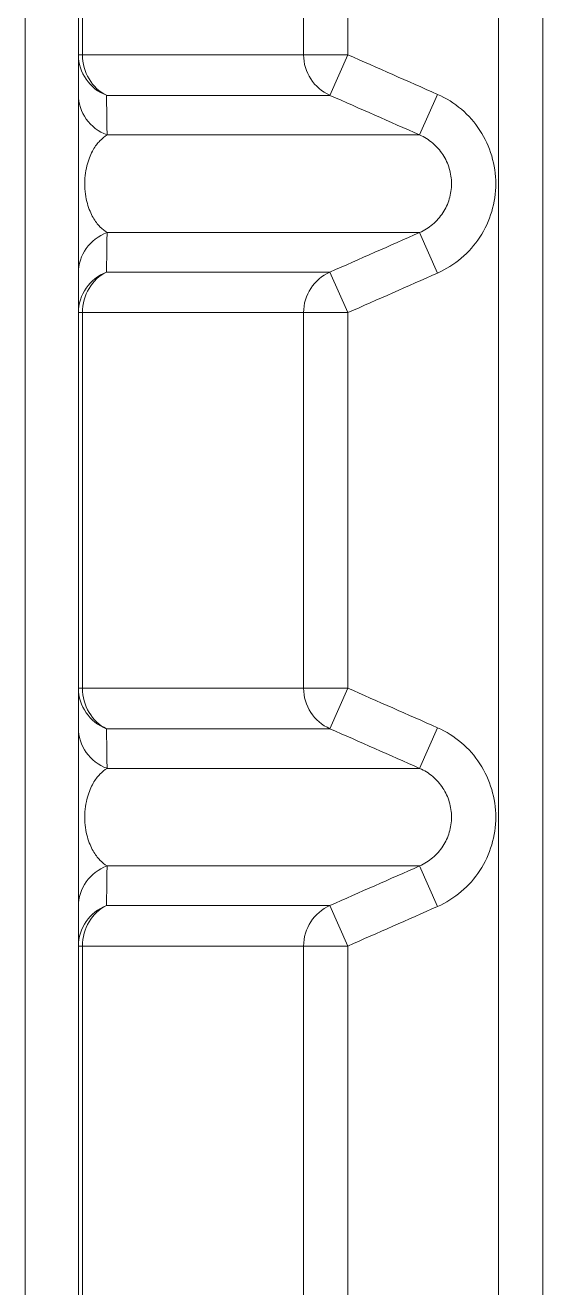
# Model space of a CAD drawing. Header units: millimetres. Extents: x 4664 to 8864, y -38 to 2932.
# Drawn here: x 7932.91 to 7948.16, y 1756.27 to 1793.44 of the extents above; entities that cross this region are included whole.
import ezdxf

# ---------------------------------------------------------------- set-up
doc = ezdxf.new("R2010")
doc.units = ezdxf.units.MM

msp = doc.modelspace()

# ---------------------------------------------------------------- linework, layer by layer
at = {"lineweight": 5}
for p, q in [((7946.852, 1707.535), (7946.852, 1870.016)), ((7948.158, 1870.016), (7948.158, 1707.535)), ((7932.911, 1862.708), (7932.911, 1714.842)), ((7934.478, 1714.873), (7934.478, 1862.677)), ((7934.598, 1803.627), (7934.598, 1792.572)), ((7941.111, 1792.572), (7941.111, 1803.627)), ((7942.416, 1803.627), (7942.416, 1792.572)), ((7942.416, 1792.572), (7934.478, 1792.572)), ((7942.416, 1792.572), (7941.889, 1791.377)), ((7941.889, 1791.377), (7935.305, 1791.377)), ((7945.058, 1791.406), (7944.531, 1790.212)), ((7935.322, 1790.212), (7944.531, 1790.212)), ((7935.322, 1787.339), (7944.531, 1787.339)), ((7945.058, 1786.144), (7944.531, 1787.339)), ((7935.305, 1786.173), (7941.889, 1786.173)), ((7942.416, 1784.979), (7941.889, 1786.173)), ((7942.416, 1784.979), (7934.478, 1784.979)), ((7934.598, 1784.979), (7934.598, 1773.923)), ((7941.111, 1773.923), (7941.111, 1784.979)), ((7942.416, 1784.979), (7942.416, 1773.923)), ((7942.416, 1773.923), (7934.478, 1773.923)), ((7942.416, 1773.923), (7941.889, 1772.728)), ((7941.889, 1772.728), (7935.305, 1772.728)), ((7945.058, 1772.758), (7944.531, 1771.563)), ((7935.322, 1771.563), (7944.531, 1771.563)), ((7935.322, 1768.69), (7944.531, 1768.69)), ((7945.058, 1767.495), (7944.531, 1768.69)), ((7935.305, 1767.525), (7941.889, 1767.525)), ((7942.416, 1766.33), (7941.889, 1767.525)), ((7942.416, 1766.33), (7934.478, 1766.33)), ((7934.598, 1766.33), (7934.598, 1755.274)), ((7941.111, 1755.274), (7941.111, 1766.33)), ((7942.416, 1766.33), (7942.416, 1755.274))]:
    msp.add_line(p, q, dxfattribs=at)
at = {"lineweight": 5, "extrusion": (0, 0, -1)}
for centre, major_axis, ratio, start_param, end_param in [((7935.784, 1792.572), (-1.306, 0), 0.98331, 5.087935, 6.283185), ((7935.784, 1792.572), (0, -1.306), 0.907984, 0.415831, 1.570796), ((7942.416, 1792.572), (0, -1.306), 0.998861, 0.415831, 1.570796), ((7935.784, 1791.406), (-1.306, 0), 0.978111, 5.074213, 6.283185), ((7935.784, 1786.144), (-1.306, 0), 0.978111, 0, 1.208972), ((7935.784, 1784.979), (-1.306, 0), 0.98331, 0, 1.19525), ((7935.784, 1784.979), (0, -1.306), 0.907984, 1.570796, 2.725761), ((7942.416, 1784.979), (0, -1.306), 0.998861, 1.570796, 2.725761), ((7935.784, 1773.923), (-1.306, 0), 0.98331, 5.087935, 6.283185), ((7935.784, 1773.923), (0, -1.306), 0.907984, 0.415831, 1.570796), ((7942.416, 1773.923), (0, -1.306), 0.998861, 0.415831, 1.570796), ((7935.784, 1772.758), (-1.306, 0), 0.978111, 5.074213, 6.283185), ((7935.784, 1767.495), (-1.306, 0), 0.978111, 0, 1.208972), ((7935.784, 1766.33), (-1.306, 0), 0.98331, 0, 1.19525), ((7935.784, 1766.33), (0, -1.306), 0.907984, 1.570796, 2.725761), ((7942.416, 1766.33), (0, -1.306), 0.998861, 1.570796, 2.725761)]:
    msp.add_ellipse(centre, major_axis=major_axis, ratio=ratio, start_param=start_param, end_param=end_param, dxfattribs=at)
at = {"lineweight": 5}
for points in [[(7942.416, 1792.572), (7943.296, 1792.183), (7944.177, 1791.795), (7945.058, 1791.406)], [(7944.531, 1790.212), (7943.65, 1790.6), (7942.77, 1790.989), (7941.889, 1791.377)], [(7941.889, 1786.173), (7942.77, 1786.562), (7943.65, 1786.95), (7944.531, 1787.339)], [(7945.058, 1786.144), (7944.177, 1785.756), (7943.296, 1785.367), (7942.416, 1784.979)], [(7942.416, 1773.923), (7943.296, 1773.535), (7944.177, 1773.146), (7945.058, 1772.758)], [(7944.531, 1771.563), (7943.65, 1771.951), (7942.77, 1772.34), (7941.889, 1772.728)], [(7941.889, 1767.525), (7942.77, 1767.913), (7943.65, 1768.302), (7944.531, 1768.69)], [(7945.058, 1767.495), (7944.177, 1767.107), (7943.296, 1766.719), (7942.416, 1766.33)]]:
    msp.add_open_spline(points, degree=3, dxfattribs=at)
for points, weights in [([(7935.305, 1791.377), (7935.311, 1791.016), (7935.316, 1790.626), (7935.322, 1790.212)], [0.99999993943, 0.999999938996, 0.999999938541, 0.999999938074]), ([(7935.322, 1787.339), (7935.316, 1786.924), (7935.311, 1786.535), (7935.305, 1786.173)], [0.999999937516, 0.999999937987, 0.999999938445, 0.999999938884]), ([(7935.305, 1772.728), (7935.311, 1772.367), (7935.316, 1771.978), (7935.322, 1771.563)], [0.999999939432, 0.999999938997, 0.999999938543, 0.999999938076]), ([(7935.322, 1768.69), (7935.316, 1768.275), (7935.311, 1767.886), (7935.305, 1767.525)], [0.999999937514, 0.999999937985, 0.999999938444, 0.999999938882])]:
    msp.add_rational_spline(points, weights, degree=3, dxfattribs=at)
for points, knots in [([(7945.058, 1791.406), (7945.569, 1791.181), (7946.004, 1790.81), (7946.61, 1789.88), (7946.774, 1789.326), (7946.774, 1788.223), (7946.608, 1787.666), (7946.155, 1786.972), (7945.97, 1786.762), (7945.547, 1786.403), (7945.313, 1786.257), (7945.058, 1786.144)], [0, 0, 0, 0, 0.25, 0.25, 0.5, 0.5, 0.75, 0.75, 0.875, 0.875, 1, 1, 1, 1]), ([(7935.322, 1790.212), (7935.251, 1790.168), (7935.18, 1790.112), (7935.077, 1790.005), (7935.043, 1789.965), (7934.976, 1789.876), (7934.943, 1789.827), (7934.88, 1789.716), (7934.85, 1789.655), (7934.793, 1789.519), (7934.766, 1789.444), (7934.72, 1789.279), (7934.701, 1789.187), (7934.673, 1788.99), (7934.665, 1788.883), (7934.665, 1788.672), (7934.673, 1788.566), (7934.7, 1788.368), (7934.719, 1788.275), (7934.765, 1788.109), (7934.792, 1788.033), (7934.849, 1787.897), (7934.879, 1787.836), (7934.974, 1787.671), (7935.042, 1787.582), (7935.18, 1787.439), (7935.25, 1787.383), (7935.322, 1787.339)], [0, 0, 0, 0, 0.125, 0.125, 0.1875, 0.1875, 0.25, 0.25, 0.3125, 0.3125, 0.375, 0.375, 0.4375, 0.4375, 0.5, 0.5, 0.5625, 0.5625, 0.625, 0.625, 0.6875, 0.6875, 0.75, 0.75, 0.875, 0.875, 1, 1, 1, 1]), ([(7944.531, 1787.339), (7944.67, 1787.4), (7944.798, 1787.48), (7944.972, 1787.627), (7945.026, 1787.681), (7945.126, 1787.794), (7945.172, 1787.854), (7945.255, 1787.98), (7945.292, 1788.047), (7945.356, 1788.185), (7945.382, 1788.255), (7945.447, 1788.471), (7945.469, 1788.624), (7945.469, 1788.85), (7945.464, 1788.925), (7945.442, 1789.075), (7945.425, 1789.15), (7945.382, 1789.294), (7945.356, 1789.365), (7945.292, 1789.502), (7945.255, 1789.569), (7945.131, 1789.759), (7945.031, 1789.872), (7944.799, 1790.07), (7944.67, 1790.15), (7944.531, 1790.212)], [0, 0, 0, 0, 0.125, 0.125, 0.1875, 0.1875, 0.25, 0.25, 0.3125, 0.3125, 0.375, 0.375, 0.5, 0.5, 0.5625, 0.5625, 0.625, 0.625, 0.6875, 0.6875, 0.75, 0.75, 0.875, 0.875, 1, 1, 1, 1]), ([(7945.058, 1772.758), (7945.569, 1772.532), (7946.004, 1772.161), (7946.61, 1771.231), (7946.774, 1770.677), (7946.774, 1769.575), (7946.608, 1769.017), (7946.155, 1768.324), (7945.97, 1768.114), (7945.547, 1767.755), (7945.313, 1767.608), (7945.058, 1767.495)], [0, 0, 0, 0, 0.25, 0.25, 0.5, 0.5, 0.75, 0.75, 0.875, 0.875, 1, 1, 1, 1]), ([(7935.322, 1771.563), (7935.251, 1771.519), (7935.18, 1771.463), (7935.077, 1771.356), (7935.043, 1771.317), (7934.976, 1771.228), (7934.943, 1771.178), (7934.88, 1771.067), (7934.85, 1771.007), (7934.793, 1770.87), (7934.766, 1770.795), (7934.72, 1770.63), (7934.701, 1770.538), (7934.673, 1770.341), (7934.665, 1770.235), (7934.665, 1770.024), (7934.673, 1769.917), (7934.7, 1769.72), (7934.719, 1769.627), (7934.765, 1769.461), (7934.792, 1769.385), (7934.849, 1769.248), (7934.879, 1769.188), (7934.974, 1769.022), (7935.042, 1768.934), (7935.18, 1768.79), (7935.25, 1768.734), (7935.322, 1768.69)], [0, 0, 0, 0, 0.125, 0.125, 0.1875, 0.1875, 0.25, 0.25, 0.3125, 0.3125, 0.375, 0.375, 0.4375, 0.4375, 0.5, 0.5, 0.5625, 0.5625, 0.625, 0.625, 0.6875, 0.6875, 0.75, 0.75, 0.875, 0.875, 1, 1, 1, 1]), ([(7944.531, 1768.69), (7944.67, 1768.752), (7944.798, 1768.832), (7944.972, 1768.979), (7945.026, 1769.032), (7945.126, 1769.145), (7945.172, 1769.205), (7945.255, 1769.332), (7945.292, 1769.399), (7945.356, 1769.536), (7945.382, 1769.607), (7945.447, 1769.823), (7945.469, 1769.976), (7945.469, 1770.201), (7945.464, 1770.276), (7945.442, 1770.426), (7945.425, 1770.501), (7945.382, 1770.646), (7945.356, 1770.716), (7945.292, 1770.853), (7945.255, 1770.92), (7945.131, 1771.111), (7945.031, 1771.224), (7944.799, 1771.421), (7944.67, 1771.502), (7944.531, 1771.563)], [0, 0, 0, 0, 0.125, 0.125, 0.1875, 0.1875, 0.25, 0.25, 0.3125, 0.3125, 0.375, 0.375, 0.5, 0.5, 0.5625, 0.5625, 0.625, 0.625, 0.6875, 0.6875, 0.75, 0.75, 0.875, 0.875, 1, 1, 1, 1])]:
    msp.add_open_spline(points, degree=3, knots=knots, dxfattribs=at)

doc.saveas('drawing.dxf')
